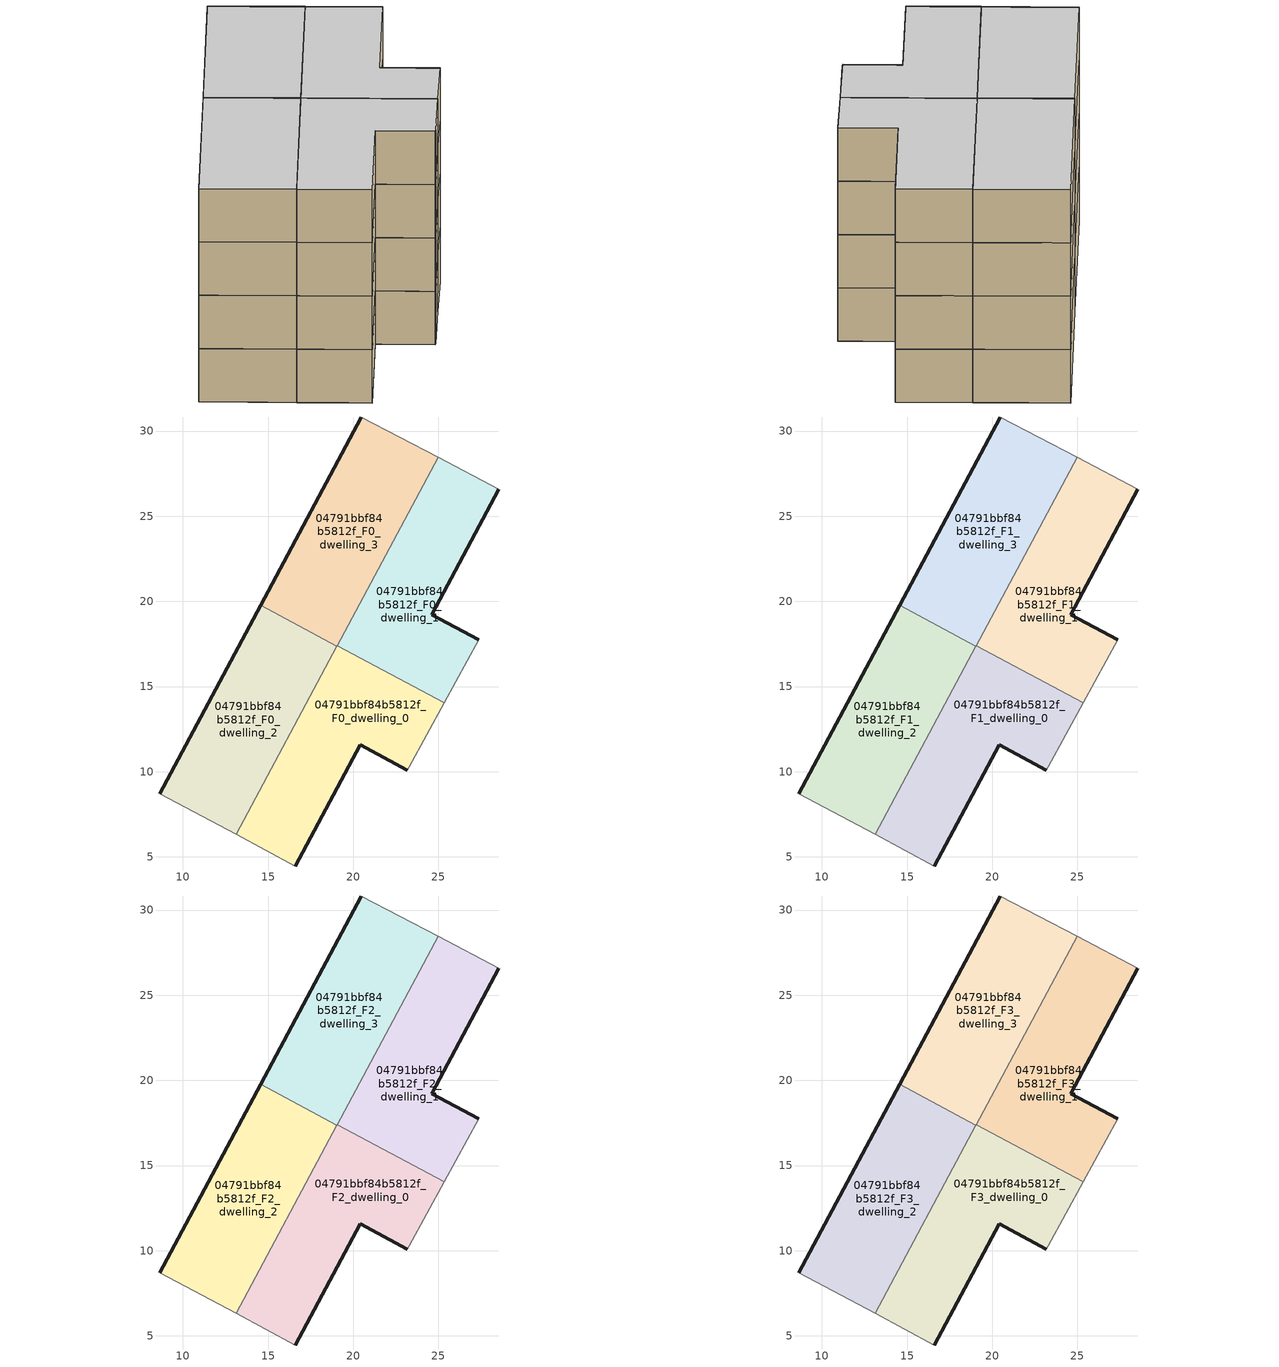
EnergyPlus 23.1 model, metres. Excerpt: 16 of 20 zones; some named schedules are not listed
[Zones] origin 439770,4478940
04791bbf84b5812f_F0_dwelling_0
 floor ground (EU_floor_Construction): 23.17,10.07 23.29,10.29 25.35,14.04 19.06,17.41 13.12,6.31 16.59,4.46 20.42,11.57 z0
 wall outside (EU_wall_Construction): 23.17,10.07 20.42,11.57 16.59,4.46 z0:3
 wall adiabatic (EU_wall_Construction): 16.59,4.46 13.12,6.31 / 25.35,14.04 23.29,10.29 23.17,10.07 z0:3
 wall to 04791bbf84b5812f_F0_dwelling_1 (EU_wall_Construction): 19.06,17.41 25.35,14.04 z0:3
 wall to 04791bbf84b5812f_F0_dwelling_2 (EU_wall_Construction): 13.12,6.31 19.05,17.38 z0:3
 wall to 04791bbf84b5812f_F0_dwelling_3 (EU_wall_Construction): 19.05,17.38 19.06,17.41 z0:3
04791bbf84b5812f_F0_dwelling_1
 floor ground (EU_floor_Construction): 25.35,14.04 27.39,17.74 24.61,19.22 28.56,26.59 24.98,28.46 19.06,17.41 z0
 wall outside (EU_wall_Construction): 28.56,26.59 24.61,19.22 27.39,17.74 z0:3
 wall adiabatic (EU_wall_Construction): 24.98,28.46 28.56,26.59 / 27.39,17.74 25.35,14.04 z0:3
 wall to 04791bbf84b5812f_F0_dwelling_3 (EU_wall_Construction): 19.06,17.41 24.98,28.46 z0:3
04791bbf84b5812f_F0_dwelling_2
 floor ground (EU_floor_Construction): 13.12,6.31 19.05,17.38 14.56,19.78 8.63,8.71 z0
 wall outside (EU_wall_Construction): 8.63,8.71 14.56,19.78 z0:3
 wall adiabatic (EU_wall_Construction): 13.12,6.31 8.63,8.71 z0:3
 wall to 04791bbf84b5812f_F0_dwelling_3 (EU_wall_Construction): 14.56,19.78 19.05,17.38 z0:3
04791bbf84b5812f_F0_dwelling_3
 floor ground (EU_floor_Construction): 19.05,17.38 24.98,28.46 20.48,30.83 14.56,19.78 z0
 wall outside (EU_wall_Construction): 14.56,19.78 20.48,30.83 z0:3
 wall adiabatic (EU_wall_Construction): 20.48,30.83 24.98,28.46 z0:3
04791bbf84b5812f_F1_dwelling_0
 floor to 04791bbf84b5812f_F0_dwelling_0 (EU_floor_Construction): 23.17,10.07 23.29,10.29 25.35,14.04 19.06,17.41 13.12,6.31 16.59,4.46 20.42,11.57 z3
 wall outside (EU_wall_Construction): 23.17,10.07 20.42,11.57 16.59,4.46 z3:6
 wall adiabatic (EU_wall_Construction): 16.59,4.46 13.12,6.31 / 25.35,14.04 23.29,10.29 23.17,10.07 z3:6
 wall to 04791bbf84b5812f_F1_dwelling_1 (EU_wall_Construction): 19.06,17.41 25.35,14.04 z3:6
 wall to 04791bbf84b5812f_F1_dwelling_2 (EU_wall_Construction): 13.12,6.31 19.05,17.38 z3:6
 wall to 04791bbf84b5812f_F1_dwelling_3 (EU_wall_Construction): 19.05,17.38 19.06,17.41 z3:6
04791bbf84b5812f_F1_dwelling_1
 floor to 04791bbf84b5812f_F0_dwelling_1 (EU_floor_Construction): 25.35,14.04 27.38,17.74 24.61,19.22 28.56,26.59 24.98,28.46 19.06,17.41 z3
 wall outside (EU_wall_Construction): 28.56,26.59 24.61,19.22 27.39,17.74 z3:6
 wall adiabatic (EU_wall_Construction): 24.98,28.46 28.56,26.59 / 27.39,17.74 25.35,14.04 z3:6
 wall to 04791bbf84b5812f_F1_dwelling_3 (EU_wall_Construction): 19.06,17.41 24.98,28.46 z3:6
04791bbf84b5812f_F1_dwelling_2
 floor to 04791bbf84b5812f_F0_dwelling_2 (EU_floor_Construction): 13.12,6.31 19.05,17.38 14.56,19.78 8.63,8.71 z3
 wall outside (EU_wall_Construction): 8.63,8.71 14.56,19.78 z3:6
 wall adiabatic (EU_wall_Construction): 13.12,6.31 8.63,8.71 z3:6
 wall to 04791bbf84b5812f_F1_dwelling_3 (EU_wall_Construction): 14.56,19.78 19.05,17.38 z3:6
04791bbf84b5812f_F1_dwelling_3
 floor to 04791bbf84b5812f_F0_dwelling_3 (EU_floor_Construction): 19.05,17.38 24.98,28.46 20.48,30.83 14.56,19.78 z3
 wall outside (EU_wall_Construction): 14.56,19.78 20.48,30.83 z3:6
 wall adiabatic (EU_wall_Construction): 20.48,30.83 24.98,28.46 z3:6
04791bbf84b5812f_F2_dwelling_0
 floor to 04791bbf84b5812f_F1_dwelling_0 (EU_floor_Construction): 23.17,10.07 23.29,10.29 25.35,14.04 19.06,17.41 13.12,6.31 16.59,4.46 20.42,11.57 z6
 wall outside (EU_wall_Construction): 23.17,10.07 20.42,11.57 16.59,4.46 z6:9
 wall adiabatic (EU_wall_Construction): 16.59,4.46 13.12,6.31 / 25.35,14.04 23.29,10.29 23.17,10.07 z6:9
 wall to 04791bbf84b5812f_F2_dwelling_1 (EU_wall_Construction): 19.06,17.41 25.35,14.04 z6:9
 wall to 04791bbf84b5812f_F2_dwelling_2 (EU_wall_Construction): 13.12,6.31 19.05,17.38 z6:9
 wall to 04791bbf84b5812f_F2_dwelling_3 (EU_wall_Construction): 19.05,17.38 19.06,17.41 z6:9
04791bbf84b5812f_F2_dwelling_1
 floor to 04791bbf84b5812f_F1_dwelling_1 (EU_floor_Construction): 25.35,14.04 27.38,17.74 24.61,19.22 28.56,26.59 24.98,28.46 19.06,17.41 z6
 wall outside (EU_wall_Construction): 28.56,26.59 24.61,19.22 27.39,17.74 z6:9
 wall adiabatic (EU_wall_Construction): 24.98,28.46 28.56,26.59 / 27.39,17.74 25.35,14.04 z6:9
 wall to 04791bbf84b5812f_F2_dwelling_3 (EU_wall_Construction): 19.06,17.41 24.98,28.46 z6:9
04791bbf84b5812f_F2_dwelling_2
 floor to 04791bbf84b5812f_F1_dwelling_2 (EU_floor_Construction): 13.12,6.31 19.05,17.38 14.56,19.78 8.63,8.71 z6
 wall outside (EU_wall_Construction): 8.63,8.71 14.56,19.78 z6:9
 wall adiabatic (EU_wall_Construction): 13.12,6.31 8.63,8.71 z6:9
 wall to 04791bbf84b5812f_F2_dwelling_3 (EU_wall_Construction): 14.56,19.78 19.05,17.38 z6:9
04791bbf84b5812f_F2_dwelling_3
 floor to 04791bbf84b5812f_F1_dwelling_3 (EU_floor_Construction): 19.05,17.38 24.98,28.46 20.48,30.83 14.56,19.78 z6
 wall outside (EU_wall_Construction): 14.56,19.78 20.48,30.83 z6:9
 wall adiabatic (EU_wall_Construction): 20.48,30.83 24.98,28.46 z6:9
04791bbf84b5812f_F3_dwelling_0
 floor to 04791bbf84b5812f_F2_dwelling_0 (EU_floor_Construction): 23.17,10.07 23.29,10.29 25.35,14.04 19.06,17.41 13.12,6.31 16.59,4.46 20.42,11.57 z9
 wall outside (EU_wall_Construction): 23.17,10.07 20.42,11.57 16.59,4.46 z9:12
 wall adiabatic (EU_wall_Construction): 16.59,4.46 13.12,6.31 / 25.35,14.04 23.29,10.29 23.17,10.07 z9:12
 wall to 04791bbf84b5812f_F3_dwelling_1 (EU_wall_Construction): 19.06,17.41 25.35,14.04 z9:12
 wall to 04791bbf84b5812f_F3_dwelling_2 (EU_wall_Construction): 13.12,6.31 19.05,17.38 z9:12
 wall to 04791bbf84b5812f_F3_dwelling_3 (EU_wall_Construction): 19.05,17.38 19.06,17.41 z9:12
 ceiling to 04791bbf84b5812f_F4_dwelling_0 (EU_floor_Construction): 25.35,14.04 23.29,10.29 23.17,10.07 20.42,11.57 16.59,4.46 13.12,6.31 19.06,17.41 z12
04791bbf84b5812f_F3_dwelling_1
 floor to 04791bbf84b5812f_F2_dwelling_1 (EU_floor_Construction): 25.35,14.04 27.38,17.74 24.61,19.22 28.56,26.59 24.98,28.46 19.06,17.41 z9
 wall outside (EU_wall_Construction): 28.56,26.59 24.61,19.22 27.39,17.74 z9:12
 wall adiabatic (EU_wall_Construction): 24.98,28.46 28.56,26.59 / 27.39,17.74 25.35,14.04 z9:12
 wall to 04791bbf84b5812f_F3_dwelling_3 (EU_wall_Construction): 19.06,17.41 24.98,28.46 z9:12
 ceiling to 04791bbf84b5812f_F4_dwelling_1 (EU_floor_Construction): 28.56,26.59 24.61,19.22 27.38,17.74 25.35,14.04 19.06,17.41 24.98,28.46 z12
04791bbf84b5812f_F3_dwelling_2
 floor to 04791bbf84b5812f_F2_dwelling_2 (EU_floor_Construction): 13.12,6.31 19.05,17.38 14.56,19.78 8.63,8.71 z9
 wall outside (EU_wall_Construction): 8.63,8.71 14.56,19.78 z9:12
 wall adiabatic (EU_wall_Construction): 13.12,6.31 8.63,8.71 z9:12
 wall to 04791bbf84b5812f_F3_dwelling_3 (EU_wall_Construction): 14.56,19.78 19.05,17.38 z9:12
 ceiling to 04791bbf84b5812f_F4_dwelling_2 (EU_floor_Construction): 19.05,17.38 13.12,6.31 8.63,8.71 14.56,19.78 z12
04791bbf84b5812f_F3_dwelling_3
 floor to 04791bbf84b5812f_F2_dwelling_3 (EU_floor_Construction): 19.05,17.38 24.98,28.46 20.48,30.83 14.56,19.78 z9
 wall outside (EU_wall_Construction): 14.56,19.78 20.48,30.83 z9:12
 wall adiabatic (EU_wall_Construction): 20.48,30.83 24.98,28.46 z9:12
 ceiling to 04791bbf84b5812f_F4_dwelling_3 (EU_floor_Construction): 24.98,28.46 19.05,17.38 14.56,19.78 20.48,30.83 z12
[Building]
EU S2 Campaign: North Axis=0; Terrain=City; Solar Distribution=FullExterior
[Site:Location]
Madrid: Latitude=40.5; Longitude=-3.5; Time Zone=1; Elevation=609
[SizingPeriod:WeatherFileDays]
AnnualSizingPeriod: Begin Month=1; Begin Day of Month=1; End Month=12; End Day of Month=31; Day of Week for Start Day=Monday; Use Weather File Daylight Saving Period=No; Use Weather File Rain and Snow Indicators=No
[MATERIAL]
EU_InternalMass_Material: Roughness=MediumRough; Thickness=0.1; Conductivity=1; Density=1800; Specific Heat=900; Thermal Absorptance=0.9; Solar Absorptance=0.7; Visible Absorptance=0.7
[MATERIAL:NOMASS] Roughness=MediumRough; Thermal Absorptance=0.9; Solar Absorptance=0.7; Visible Absorptance=0.7
Name | Thermal Resistance
EU_wall_NoMass | 0.459673
EU_floor_NoMass | 0.788942
[CONSTRUCTION]
EU_wall_Construction: EU_wall_NoMass
EU_floor_Construction: EU_floor_NoMass
EU_InternalMass_Construction: EU_InternalMass_Material
[ZONE] Type=1; Multiplier=1; Ceiling Height=autocalculate; Floor Area=autocalculate; Part of Total Floor Area=Yes
Name | Volume
04791bbf84b5812f_F0_dwelling_0 | 191.649
04791bbf84b5812f_F1_dwelling_0; 04791bbf84b5812f_F2_dwelling_0; 04791bbf84b5812f_F3_dwelling_0 | 191.648
04791bbf84b5812f_F0_dwelling_1; 04791bbf84b5812f_F1_dwelling_1; 04791bbf84b5812f_F2_dwelling_1; 04791bbf84b5812f_F3_dwelling_1 | 191.644
04791bbf84b5812f_F0_dwelling_2; 04791bbf84b5812f_F1_dwelling_2; 04791bbf84b5812f_F2_dwelling_2; 04791bbf84b5812f_F3_dwelling_2 | 191.665
04791bbf84b5812f_F0_dwelling_3; 04791bbf84b5812f_F1_dwelling_3; 04791bbf84b5812f_F2_dwelling_3; 04791bbf84b5812f_F3_dwelling_3 | 191.666
[INTERNALMASS] Construction=EU_InternalMass_Construction
Name | Zone or ZoneList | Surface Area
04791bbf84b5812f_F0_dwelling_0_EU_InternalMass | 04791bbf84b5812f_F0_dwelling_0 | 63.883
04791bbf84b5812f_F0_dwelling_1_EU_InternalMass | 04791bbf84b5812f_F0_dwelling_1 | 63.8813
04791bbf84b5812f_F0_dwelling_2_EU_InternalMass | 04791bbf84b5812f_F0_dwelling_2 | 63.8883
04791bbf84b5812f_F0_dwelling_3_EU_InternalMass | 04791bbf84b5812f_F0_dwelling_3 | 63.8887
04791bbf84b5812f_F1_dwelling_0_EU_InternalMass | 04791bbf84b5812f_F1_dwelling_0 | 63.883
04791bbf84b5812f_F1_dwelling_1_EU_InternalMass | 04791bbf84b5812f_F1_dwelling_1 | 63.8813
04791bbf84b5812f_F1_dwelling_2_EU_InternalMass | 04791bbf84b5812f_F1_dwelling_2 | 63.8883
04791bbf84b5812f_F1_dwelling_3_EU_InternalMass | 04791bbf84b5812f_F1_dwelling_3 | 63.8887
04791bbf84b5812f_F2_dwelling_0_EU_InternalMass | 04791bbf84b5812f_F2_dwelling_0 | 63.883
04791bbf84b5812f_F2_dwelling_1_EU_InternalMass | 04791bbf84b5812f_F2_dwelling_1 | 63.8813
04791bbf84b5812f_F2_dwelling_2_EU_InternalMass | 04791bbf84b5812f_F2_dwelling_2 | 63.8883
04791bbf84b5812f_F2_dwelling_3_EU_InternalMass | 04791bbf84b5812f_F2_dwelling_3 | 63.8887
04791bbf84b5812f_F3_dwelling_0_EU_InternalMass | 04791bbf84b5812f_F3_dwelling_0 | 63.883
04791bbf84b5812f_F3_dwelling_1_EU_InternalMass | 04791bbf84b5812f_F3_dwelling_1 | 63.8813
04791bbf84b5812f_F3_dwelling_2_EU_InternalMass | 04791bbf84b5812f_F3_dwelling_2 | 63.8883
04791bbf84b5812f_F3_dwelling_3_EU_InternalMass | 04791bbf84b5812f_F3_dwelling_3 | 63.8887
[OTHEREQUIPMENT] Fuel Type=Electricity; Design Level Calculation Method=Watts/Area; Power per Zone Floor Area=1; Fraction Latent=0; Fraction Radiant=0; Fraction Lost=0; Carbon Dioxide Generation Rate=0; EndUse Subcategory=EU_Step8_InternalGains
Name | Zone or ZoneList or Space or SpaceList | Schedule
EU_Step8_InternalGain_04791bbf84b5812f_F0_dwelling_0_f000 | 04791bbf84b5812f_F0_dwelling_0 | EU_Step8_GainSchedule_04791bbf84b5812f_F0_dwelling_0_f000
EU_Step8_InternalGain_04791bbf84b5812f_F0_dwelling_1_f000 | 04791bbf84b5812f_F0_dwelling_1 | EU_Step8_GainSchedule_04791bbf84b5812f_F0_dwelling_1_f000
EU_Step8_InternalGain_04791bbf84b5812f_F0_dwelling_2_f000 | 04791bbf84b5812f_F0_dwelling_2 | EU_Step8_GainSchedule_04791bbf84b5812f_F0_dwelling_2_f000
EU_Step8_InternalGain_04791bbf84b5812f_F0_dwelling_3_f000 | 04791bbf84b5812f_F0_dwelling_3 | EU_Step8_GainSchedule_04791bbf84b5812f_F0_dwelling_3_f000
EU_Step8_InternalGain_04791bbf84b5812f_F1_dwelling_0_f000 | 04791bbf84b5812f_F1_dwelling_0 | EU_Step8_GainSchedule_04791bbf84b5812f_F1_dwelling_0_f000
EU_Step8_InternalGain_04791bbf84b5812f_F1_dwelling_1_f000 | 04791bbf84b5812f_F1_dwelling_1 | EU_Step8_GainSchedule_04791bbf84b5812f_F1_dwelling_1_f000
EU_Step8_InternalGain_04791bbf84b5812f_F1_dwelling_2_f000 | 04791bbf84b5812f_F1_dwelling_2 | EU_Step8_GainSchedule_04791bbf84b5812f_F1_dwelling_2_f000
EU_Step8_InternalGain_04791bbf84b5812f_F1_dwelling_3_f000 | 04791bbf84b5812f_F1_dwelling_3 | EU_Step8_GainSchedule_04791bbf84b5812f_F1_dwelling_3_f000
EU_Step8_InternalGain_04791bbf84b5812f_F2_dwelling_0_f000 | 04791bbf84b5812f_F2_dwelling_0 | EU_Step8_GainSchedule_04791bbf84b5812f_F2_dwelling_0_f000
EU_Step8_InternalGain_04791bbf84b5812f_F2_dwelling_1_f000 | 04791bbf84b5812f_F2_dwelling_1 | EU_Step8_GainSchedule_04791bbf84b5812f_F2_dwelling_1_f000
EU_Step8_InternalGain_04791bbf84b5812f_F2_dwelling_2_f000 | 04791bbf84b5812f_F2_dwelling_2 | EU_Step8_GainSchedule_04791bbf84b5812f_F2_dwelling_2_f000
EU_Step8_InternalGain_04791bbf84b5812f_F2_dwelling_3_f000 | 04791bbf84b5812f_F2_dwelling_3 | EU_Step8_GainSchedule_04791bbf84b5812f_F2_dwelling_3_f000
EU_Step8_InternalGain_04791bbf84b5812f_F3_dwelling_0_f000 | 04791bbf84b5812f_F3_dwelling_0 | EU_Step8_GainSchedule_04791bbf84b5812f_F3_dwelling_0_f000
EU_Step8_InternalGain_04791bbf84b5812f_F3_dwelling_1_f000 | 04791bbf84b5812f_F3_dwelling_1 | EU_Step8_GainSchedule_04791bbf84b5812f_F3_dwelling_1_f000
EU_Step8_InternalGain_04791bbf84b5812f_F3_dwelling_2_f000 | 04791bbf84b5812f_F3_dwelling_2 | EU_Step8_GainSchedule_04791bbf84b5812f_F3_dwelling_2_f000
EU_Step8_InternalGain_04791bbf84b5812f_F3_dwelling_3_f000 | 04791bbf84b5812f_F3_dwelling_3 | EU_Step8_GainSchedule_04791bbf84b5812f_F3_dwelling_3_f000
[ZONEVENTILATION:DESIGNFLOWRATE] Schedule=EU_AlwaysOn; Design Flow Rate Calculation Method=AirChanges/Hour; Air Changes per Hour=0.719161; Ventilation Type=Natural; Fan Pressure Rise=0; Fan Total Efficiency=1; Constant Term Coefficient=1; Temperature Term Coefficient=0; Velocity Term Coefficient=0; Velocity Squared Term Coefficient=0; Minimum Indoor Temperature=-100; Maximum Indoor Temperature=100; Delta Temperature=-100; Minimum Outdoor Temperature=-100; Maximum Outdoor Temperature=100; Maximum Wind Speed=40
Name | Zone or ZoneList or Space or SpaceList
EU_ConstantAir_04791bbf84b5812f_F0_dwelling_0 | 04791bbf84b5812f_F0_dwelling_0
EU_ConstantAir_04791bbf84b5812f_F0_dwelling_1 | 04791bbf84b5812f_F0_dwelling_1
EU_ConstantAir_04791bbf84b5812f_F0_dwelling_2 | 04791bbf84b5812f_F0_dwelling_2
EU_ConstantAir_04791bbf84b5812f_F0_dwelling_3 | 04791bbf84b5812f_F0_dwelling_3
EU_ConstantAir_04791bbf84b5812f_F1_dwelling_0 | 04791bbf84b5812f_F1_dwelling_0
EU_ConstantAir_04791bbf84b5812f_F1_dwelling_1 | 04791bbf84b5812f_F1_dwelling_1
EU_ConstantAir_04791bbf84b5812f_F1_dwelling_2 | 04791bbf84b5812f_F1_dwelling_2
EU_ConstantAir_04791bbf84b5812f_F1_dwelling_3 | 04791bbf84b5812f_F1_dwelling_3
EU_ConstantAir_04791bbf84b5812f_F2_dwelling_0 | 04791bbf84b5812f_F2_dwelling_0
EU_ConstantAir_04791bbf84b5812f_F2_dwelling_1 | 04791bbf84b5812f_F2_dwelling_1
EU_ConstantAir_04791bbf84b5812f_F2_dwelling_2 | 04791bbf84b5812f_F2_dwelling_2
EU_ConstantAir_04791bbf84b5812f_F2_dwelling_3 | 04791bbf84b5812f_F2_dwelling_3
EU_ConstantAir_04791bbf84b5812f_F3_dwelling_0 | 04791bbf84b5812f_F3_dwelling_0
EU_ConstantAir_04791bbf84b5812f_F3_dwelling_1 | 04791bbf84b5812f_F3_dwelling_1
EU_ConstantAir_04791bbf84b5812f_F3_dwelling_2 | 04791bbf84b5812f_F3_dwelling_2
EU_ConstantAir_04791bbf84b5812f_F3_dwelling_3 | 04791bbf84b5812f_F3_dwelling_3
[HVACTEMPLATE:THERMOSTAT] Constant Heating Setpoint=20; Constant Cooling Setpoint=50
EU_HeatOnly_04791bbf84b5812f_F0_dwelling_0; EU_HeatOnly_04791bbf84b5812f_F0_dwelling_1; EU_HeatOnly_04791bbf84b5812f_F0_dwelling_2; EU_HeatOnly_04791bbf84b5812f_F0_dwelling_3; EU_HeatOnly_04791bbf84b5812f_F1_dwelling_0; EU_HeatOnly_04791bbf84b5812f_F1_dwelling_1; EU_HeatOnly_04791bbf84b5812f_F1_dwelling_2; EU_HeatOnly_04791bbf84b5812f_F1_dwelling_3; EU_HeatOnly_04791bbf84b5812f_F2_dwelling_0; EU_HeatOnly_04791bbf84b5812f_F2_dwelling_1; EU_HeatOnly_04791bbf84b5812f_F2_dwelling_2; EU_HeatOnly_04791bbf84b5812f_F2_dwelling_3; EU_HeatOnly_04791bbf84b5812f_F3_dwelling_0; EU_HeatOnly_04791bbf84b5812f_F3_dwelling_1; EU_HeatOnly_04791bbf84b5812f_F3_dwelling_2; EU_HeatOnly_04791bbf84b5812f_F3_dwelling_3; EU_HeatOnly_04791bbf84b5812f_F4_dwelling_0; EU_HeatOnly_04791bbf84b5812f_F4_dwelling_1; EU_HeatOnly_04791bbf84b5812f_F4_dwelling_2; EU_HeatOnly_04791bbf84b5812f_F4_dwelling_3
[HVACTEMPLATE:ZONE:IDEALLOADSAIRSYSTEM] System Availability Schedule=EU_AlwaysOn; Maximum Heating Supply Air Temperature=50; Minimum Cooling Supply Air Temperature=13; Maximum Heating Supply Air Humidity Ratio=0.0156; Minimum Cooling Supply Air Humidity Ratio=0.0077; Heating Limit=NoLimit; Cooling Limit=NoLimit; Heating Availability Schedule=EU_AlwaysOn; Cooling Availability Schedule=EU_CoolingOff; Dehumidification Control Type=ConstantSensibleHeatRatio; Cooling Sensible Heat Ratio=0.7; Dehumidification Setpoint=60; Humidification Control Type=None; Humidification Setpoint=30; Outdoor Air Method=None; Outdoor Air Flow Rate per Person=0.00944; Outdoor Air Flow Rate per Zone Floor Area=0; Outdoor Air Flow Rate per Zone=0; Demand Controlled Ventilation Type=None; Outdoor Air Economizer Type=NoEconomizer; Heat Recovery Type=None; Sensible Heat Recovery Effectiveness=0.7; Latent Heat Recovery Effectiveness=0.65
Name | Template Thermostat
04791bbf84b5812f_F0_dwelling_0 | EU_HeatOnly_04791bbf84b5812f_F0_dwelling_0
04791bbf84b5812f_F0_dwelling_1 | EU_HeatOnly_04791bbf84b5812f_F0_dwelling_1
04791bbf84b5812f_F0_dwelling_2 | EU_HeatOnly_04791bbf84b5812f_F0_dwelling_2
04791bbf84b5812f_F0_dwelling_3 | EU_HeatOnly_04791bbf84b5812f_F0_dwelling_3
04791bbf84b5812f_F1_dwelling_0 | EU_HeatOnly_04791bbf84b5812f_F1_dwelling_0
04791bbf84b5812f_F1_dwelling_1 | EU_HeatOnly_04791bbf84b5812f_F1_dwelling_1
04791bbf84b5812f_F1_dwelling_2 | EU_HeatOnly_04791bbf84b5812f_F1_dwelling_2
04791bbf84b5812f_F1_dwelling_3 | EU_HeatOnly_04791bbf84b5812f_F1_dwelling_3
